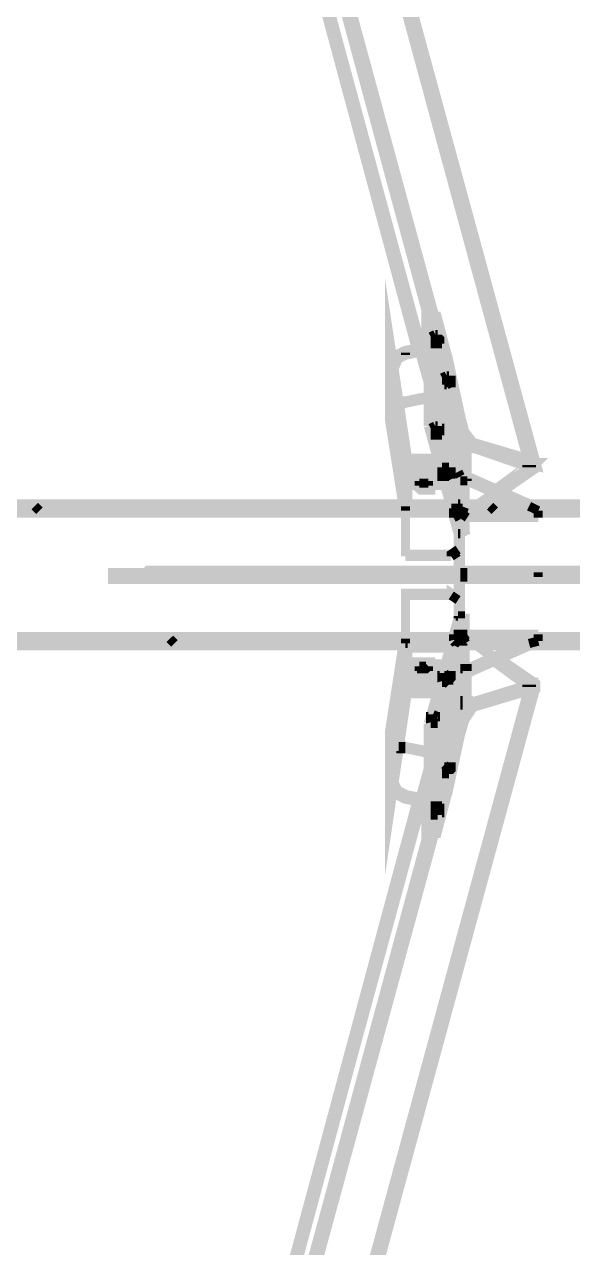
# Model space of a CAD drawing. Extents: x 0.1 to 11.6, y 0.3 to 16.2.
# Drawn here: x 8.611 to 9.01, y 11.603 to 12.494 of the extents above; entities that cross this region are included whole.
import ezdxf

# ---------------------------------------------------------------- set-up
doc = ezdxf.new("R2010")
doc.units = 0
doc.header["$MEASUREMENT"] = 0

msp = doc.modelspace()

# ---------------------------------------------------------------- linework, layer by layer
at = {"color": 0}
for points, const_width in [([(8.90831, 12.28), (8.56332, 13.5483), (8.61664, 13.5133)], 0.01), ([(8.56168, 13.5483), (8.61501, 13.5117), (8.97835, 12.1733)], 0.006667), ([(8.98167, 12.1733), (8.61833, 13.5117), (8.61664, 13.5133), (8.98167, 12.175), (8.93668, 12.1883)], 0.01), ([(8.97835, 12.1733), (8.61501, 13.5117)], 0.006667), ([(8.98167, 12.1717), (8.61664, 13.51), (8.61833, 13.51), (8.61833, 13.5117)], 0.006667), ([(8.97999, 12.1733), (8.61664, 13.5117)], 0.006667), ([(8.56332, 13.4967), (8.93332, 12.1367), (8.95503, 12.1533)], 0.006667), ([(8.90668, 12.28), (8.78836, 12.7167), (8.78836, 12.665), (8.89833, 12.2567)], 0.01), ([(8.905, 12.2584), (8.905, 12.2783), (8.91336, 12.2483), (8.92665, 12.1867), (8.92665, 12.185), (8.92665, 12.1433), (8.92833, 12.1433)], 0.01), ([(8.87831, 12.245), (8.87831, 12.2433), (8.87831, 12.2416), (8.87831, 12.2433), (8.88835, 12.1767), (8.88835, 12.1667)], 0.01), ([(8.905, 12.2783), (8.90831, 12.28), (8.91667, 12.2483), (8.92833, 12.1867), (8.92833, 12.185), (8.92833, 12.1433)], 0.01), ([(8.91835, 12.2483), (8.91, 12.28), (8.90831, 12.28), (8.91667, 12.2483), (8.92833, 12.1867)], 0.01), ([(8.92833, 12.1233), (8.90831, 12.2017), (8.90831, 12.28), (8.90831, 12.2017), (8.905, 12.2017)], 0.006667), ([(8.93001, 12.195), (8.90668, 12.28)], 0.006667), ([(8.90831, 12.2017), (8.91, 12.2017), (8.91, 12.28)], 0.006667), ([(8.92333, 12.2217), (8.90831, 12.28)], 0.006667), ([(8.87831, 12.2067), (8.87831, 12.2083), (8.88835, 12.1433)], 0.01), ([(8.91, 12.2683), (8.90668, 12.2667)], 0.006667), ([(8.91168, 12.2683), (8.91, 12.2683)], 0.006667), ([(8.92665, 12.1867), (8.92665, 12.18), (8.905, 12.2584), (8.88835, 12.255), (8.88167, 12.2517), (8.87831, 12.2433)], 0.01), ([(8.88835, 12.1767), (8.88835, 12.1783), (8.92665, 12.1783), (8.905, 12.2567), (8.88835, 12.2533), (8.88167, 12.25), (8.87831, 12.2433)], 0.006667), ([(8.905, 12.2584), (8.905, 12.2567), (8.905, 12.2233), (8.88835, 12.22)], 0.006667), ([(8.88835, 12.255), (8.88835, 12.2533)], 0.006667), ([(8.89833, 12.2567), (8.93164, 12.1383), (8.93332, 12.1367)], 0.006667), ([(8.90831, 12.2617), (8.91168, 12.2617)], 0.006667), ([(8.91168, 12.2617), (8.91336, 12.2617)], 0.006667), ([(8.92833, 12.1867), (8.93164, 12.1867), (8.91835, 12.2483), (8.91667, 12.2483), (8.91336, 12.2483)], 0.01), ([(8.87831, 12.2416), (8.88835, 12.175)], 0.01), ([(8.92665, 12.145), (8.905, 12.2233), (8.905, 12.2217)], 0.006667), ([(8.91835, 12.2383), (8.91499, 12.2367)], 0.006667), ([(8.91997, 12.2383), (8.91835, 12.2383)], 0.006667), ([(8.91667, 12.2317), (8.91835, 12.2317)], 0.006667), ([(8.91835, 12.2317), (8.92165, 12.2333)], 0.006667), ([(8.87831, 12.2083), (8.88167, 12.215), (8.88835, 12.2183), (8.88835, 12.22), (8.88667, 12.22), (8.88499, 12.2183), (8.88336, 12.2183), (8.88336, 12.2167)], 0.006667), ([(8.92665, 12.1433), (8.905, 12.2217), (8.88835, 12.2183)], 0.006667), ([(8.905, 12.2017), (8.905, 12.2217)], 0.006667), ([(8.93001, 12.1967), (8.92333, 12.2217)], 0.01), ([(8.88336, 12.2167), (8.87999, 12.2133), (8.87831, 12.2083)], 0.01), ([(8.87831, 12.21), (8.87831, 12.2083), (8.87831, 12.2067), (8.88835, 12.1433)], 0.01), ([(8.92665, 12.1233), (8.905, 12.2017)], 0.006667), ([(8.91, 12.2017), (8.90668, 12.2)], 0.006667), ([(8.90831, 12.2017), (8.92833, 12.125), (8.92665, 12.1233)], 0.006667), ([(8.91, 12.2017), (8.93164, 12.125), (8.92833, 12.1233)], 0.006667), ([(8.91168, 12.2017), (8.91, 12.2017)], 0.006667), ([(8.90831, 12.195), (8.91168, 12.195)], 0.006667), ([(8.91168, 12.195), (8.91336, 12.195)], 0.006667), ([(8.92833, 12.1867), (8.92833, 12.1233)], 0.006667), ([(8.92833, 12.1867), (8.92833, 12.125), (8.92833, 12.1233)], 0.006667), ([(8.93164, 12.1867), (8.93164, 12.1634)], 0.01), ([(8.935, 12.1883), (8.97835, 12.1733), (8.97999, 12.1733), (8.97835, 12.1717), (8.95335, 12.1533)], 0.01), ([(8.92665, 12.175), (8.88835, 12.175)], 0.006667), ([(8.92665, 12.1233), (8.92665, 12.18)], 0.006667), ([(8.95503, 12.1533), (8.98167, 12.1717), (8.98167, 12.1733), (8.98167, 12.175)], 0.01), ([(8.97835, 12.1717), (8.97835, 12.1733)], 0.01), ([(8.91835, 12.1717), (8.91499, 12.1717)], 0.006667), ([(8.91667, 12.165), (8.91835, 12.165)], 0.006667), ([(8.91997, 12.1717), (8.91835, 12.1717)], 0.006667), ([(8.91835, 12.165), (8.92165, 12.1667)], 0.006667), ([(8.92833, 12.165), (8.92665, 12.1683)], 0.006667), ([(8.97835, 12.1433), (8.93332, 12.1634), (8.92833, 12.1634)], 0.01), ([(8.88835, 12.16), (8.88835, 12.1433)], 0.01), ([(8.89833, 12.16), (8.89833, 12.1583), (8.90001, 12.1567), (8.90169, 12.1567), (8.90332, 12.1567), (8.905, 12.1567), (8.905, 12.1583), (8.905, 12.16)], 0.01), ([(8.89833, 12.1617), (8.89833, 12.1583)], 0.006667), ([(8.905, 12.16), (8.90332, 12.16), (8.90169, 12.16), (8.90001, 12.16), (8.89833, 12.16)], 0.006667), ([(8.905, 12.1583), (8.905, 12.1617)], 0.006667), ([(8.93332, 12.1617), (8.92833, 12.1617)], 0.006667), ([(8.93164, 12.1634), (8.93164, 12.125)], 0.006667), ([(8.93332, 12.1634), (8.93332, 12.1617)], 0.006667), ([(8.98503, 12.1383), (8.93332, 12.1617)], 0.006667), ([(8.95335, 12.1533), (8.93164, 12.1383)], 0.006667), ([(9.61165, 12.1433), (8.09668, 12.1433), (8.09668, 12.14)], 0.01), ([(8.09668, 12.14), (9.61165, 12.14)], 0.01), ([(8.62169, 12.14), (8.61833, 12.1433)], 0.006667), ([(8.88835, 12.145), (8.92665, 12.145)], 0.006667), ([(8.88835, 12.1433), (8.88835, 12.1417)], 0.006667), ([(8.88835, 12.1433), (8.88835, 12.14)], 0.006667), ([(8.88835, 12.1433), (8.88835, 12.1417)], 0.006667), ([(8.88835, 12.1417), (8.88835, 12.1083)], 0.006667), ([(8.88835, 12.1417), (8.92665, 12.1417)], 0.006667), ([(8.92503, 12.1417), (8.92333, 12.1417)], 0.006667), ([(8.92665, 12.1433), (8.92833, 12.1433)], 0.01), ([(8.92833, 12.1417), (8.92503, 12.1417)], 0.006667), ([(8.92665, 12.0433), (8.92665, 12.045), (8.92665, 12.0467), (8.92665, 12.0483), (8.92665, 12.05), (8.92665, 12.0517), (8.92665, 12.0533), (8.92665, 12.055), (8.92665, 12.0566), (8.92665, 12.0583), (8.92665, 12.06), (8.92665, 12.0617), (8.92665, 12.0633), (8.92665, 12.0667), (8.92665, 12.0684), (8.92665, 12.07), (8.92665, 12.0733), (8.92665, 12.075), (8.92665, 12.0783), (8.92665, 12.08), (8.92665, 12.0833), (8.92665, 12.085), (8.92665, 12.0883), (8.92665, 12.09), (8.92665, 12.0933), (8.92665, 12.095), (8.92665, 12.0983), (8.92665, 12.1), (8.92665, 12.1033), (8.92665, 12.105), (8.92665, 12.1083), (8.92665, 12.11), (8.92665, 12.1133), (8.92665, 12.115), (8.92665, 12.1183), (8.92665, 12.12), (8.92665, 12.1217), (8.92665, 12.1233), (8.92665, 12.1267), (8.92665, 12.1283), (8.92665, 12.13), (8.92665, 12.1317), (8.92665, 12.1334), (8.92665, 12.135), (8.92665, 12.1367), (8.92665, 12.1383), (8.92665, 12.14), (8.92665, 12.1417), (8.92665, 12.1433)], 0.006667), ([(8.92833, 12.0433), (8.92833, 12.045), (8.92833, 12.0467), (8.92833, 12.0483), (8.92833, 12.05), (8.92833, 12.0517), (8.92833, 12.0533), (8.92833, 12.055), (8.92833, 12.0566), (8.92833, 12.0583), (8.92833, 12.06), (8.92833, 12.0617), (8.92833, 12.0633), (8.92833, 12.0667), (8.92833, 12.0684), (8.92833, 12.07), (8.92833, 12.0733), (8.92833, 12.075), (8.92833, 12.0783), (8.92833, 12.08), (8.92833, 12.0833), (8.92833, 12.085), (8.92833, 12.0883), (8.92833, 12.09), (8.92833, 12.0933), (8.92833, 12.095), (8.92833, 12.0983), (8.92833, 12.1), (8.92833, 12.1033), (8.92833, 12.105), (8.92833, 12.1083), (8.92833, 12.11), (8.92833, 12.1133), (8.92833, 12.115), (8.92833, 12.1183), (8.92833, 12.12), (8.92833, 12.1217), (8.92833, 12.1233), (8.92833, 12.1267), (8.92833, 12.1283), (8.92833, 12.13), (8.92833, 12.1317), (8.92833, 12.1334), (8.92833, 12.135), (8.92833, 12.1367), (8.92833, 12.1383), (8.92833, 12.14), (8.92833, 12.1417), (8.92833, 12.1433)], 0.006667), ([(8.92833, 12.14), (8.93332, 12.1383)], 0.006667), ([(8.92833, 12.1383), (8.93332, 12.135)], 0.006667), ([(8.98503, 12.1383), (8.93332, 12.1383), (8.93332, 12.135)], 0.006667), ([(8.95335, 12.14), (8.94997, 12.1433)], 0.006667), ([(8.98503, 12.14), (8.97835, 12.1433)], 0.006667), ([(8.98503, 12.14), (8.98503, 12.1383), (8.98503, 12.135)], 0.006667), ([(8.92333, 12.135), (8.92665, 12.1367)], 0.006667), ([(8.92665, 12.1367), (8.92833, 12.1367)], 0.006667), ([(8.93332, 12.135), (8.98503, 12.135)], 0.006667), ([(8.92833, 12.1233), (8.92665, 12.1233)], 0.006667), ([(8.92165, 12.1067), (8.92165, 12.1083), (8.92665, 12.1117)], 0.006667), ([(8.88835, 12.1067), (8.88835, 12.1083), (8.92165, 12.1083)], 0.006667), ([(8.88835, 12.1067), (8.92165, 12.1067)], 0.006667), ([(8.92165, 12.1067), (8.92665, 12.11)], 0.006667), ([(8.79833, 12.0917), (9.28999, 12.0917), (9.28999, 12.0933), (9.28999, 12.095), (8.79833, 12.095)], 0.01), ([(8.92833, 12.095), (8.93332, 12.095)], 0.006667), ([(8.98503, 12.095), (8.93332, 12.095), (8.93332, 12.0917)], 0.006667), ([(8.98503, 12.095), (8.98503, 12.0917)], 0.006667), ([(8.905, 11.985), (8.90831, 11.9833), (8.92833, 12.0617), (8.92833, 12)], 0.006667), ([(8.92833, 12.0917), (8.93332, 12.0917)], 0.006667), ([(8.93332, 12.0917), (8.98503, 12.0917)], 0.006667), ([(8.92165, 12.08), (8.88835, 12.08), (8.88835, 12.0783)], 0.006667), ([(8.88835, 12.045), (8.88835, 12.0783)], 0.006667), ([(8.88835, 12.0783), (8.92165, 12.0783)], 0.006667), ([(8.92665, 12.0767), (8.92165, 12.08), (8.92165, 12.0783)], 0.006667), ([(8.92165, 12.0783), (8.92665, 12.075)], 0.006667), ([(8.92665, 12.0617), (8.905, 11.985)], 0.006667), ([(8.93164, 12.0617), (8.91, 11.9833), (8.90831, 11.9833), (8.92833, 12.0617), (8.92665, 12.0617)], 0.006667), ([(8.92665, 12.0633), (8.92833, 12.0633), (8.92833, 12.0617)], 0.006667), ([(8.92665, 12.0633), (8.92665, 12.0617)], 0.006667), ([(8.92665, 12.005), (8.92665, 12.0617)], 0.006667), ([(8.93164, 12.0233), (8.93164, 12.0617), (8.92833, 12.0617)], 0.006667), ([(8.92833, 12), (8.92833, 12.0617)], 0.006667), ([(8.89833, 11.9283), (8.93164, 12.0483), (8.95335, 12.0317)], 0.006667), ([(8.92665, 12.05), (8.92333, 12.05)], 0.006667), ([(8.92833, 12.05), (8.92665, 12.05)], 0.006667), ([(8.92833, 12.0467), (8.93332, 12.05)], 0.006667), ([(8.98503, 12.05), (8.93332, 12.05), (8.93332, 12.0483)], 0.006667), ([(8.98503, 12.05), (8.98503, 12.0483)], 0.006667), ([(9.61165, 12.0467), (8.09668, 12.0467), (8.09668, 12.0433), (9.61165, 12.0433)], 0.01), ([(8.56332, 10.69), (8.93332, 12.0483), (8.93164, 12.0483)], 0.006667), ([(8.72, 12.0433), (8.71669, 12.0467)], 0.006667), ([(8.88835, 12.0433), (8.87831, 11.9783), (8.87831, 11.975)], 0.01), ([(8.87831, 11.9783), (8.87831, 11.9767), (8.88835, 12.0433)], 0.01), ([(8.88835, 12.0433), (8.88835, 12.0267)], 0.01), ([(8.88835, 12.0433), (8.88835, 12.0467)], 0.006667), ([(8.88835, 12.0433), (8.88835, 12.045)], 0.006667), ([(8.92665, 12.0433), (8.88835, 12.0433)], 0.006667), ([(8.88835, 12.0433), (8.88997, 12.0433)], 0.006667), ([(8.91835, 11.9383), (8.91, 11.9067), (8.90831, 11.9067), (8.91667, 11.9383), (8.91336, 11.9383), (8.92665, 12), (8.92665, 12.0017), (8.92665, 12.0417), (8.92833, 12.0417), (8.92833, 12.0017), (8.92833, 12), (8.91667, 11.9383), (8.90831, 11.9067), (8.905, 11.9067)], 0.01), ([(8.92665, 12.0433), (8.905, 11.965)], 0.006667), ([(8.92333, 12.045), (8.92503, 12.0433)], 0.006667), ([(8.92665, 12.0417), (8.92665, 12.0433)], 0.01), ([(8.92503, 12.045), (8.92833, 12.0433)], 0.006667), ([(8.92833, 12.0417), (8.92833, 12.0433)], 0.01), ([(8.97835, 12.0433), (8.93332, 12.0233), (8.92833, 12.0233)], 0.01), ([(8.92833, 12.045), (8.93332, 12.0483)], 0.006667), ([(8.95503, 12.0317), (8.93332, 12.0483)], 0.006667), ([(8.93332, 12.0483), (8.98503, 12.0483)], 0.006667), ([(8.98503, 12.0467), (8.93332, 12.025)], 0.006667), ([(8.98503, 12.045), (8.97835, 12.0433)], 0.006667), ([(8.98503, 12.0483), (8.98503, 12.045)], 0.006667), ([(8.92665, 12), (8.92665, 12.005), (8.905, 11.9283), (8.88835, 11.9316), (8.88167, 11.935), (8.87831, 11.9417)], 0.01), ([(8.88835, 12.04), (8.92665, 12.04), (8.905, 11.9633)], 0.006667), ([(8.95335, 12.0317), (8.97835, 12.0133), (8.97999, 12.0133), (8.97999, 12.0117), (8.97835, 12.0117), (8.935, 11.9983)], 0.01), ([(8.93668, 11.9983), (8.98167, 12.0117), (8.98167, 12.0133), (8.95503, 12.0317)], 0.01), ([(8.905, 12.0267), (8.905, 12.0283), (8.90332, 12.0283), (8.90169, 12.0283), (8.90001, 12.0283), (8.89833, 12.0283), (8.89833, 12.0267)], 0.01), ([(8.89833, 12.0267), (8.90001, 12.0267), (8.90001, 12.025), (8.90169, 12.025)], 0.006667), ([(8.89833, 12.0267), (8.89833, 12.0233)], 0.006667), ([(8.90169, 12.025), (8.90332, 12.025), (8.905, 12.0267)], 0.006667), ([(8.905, 12.0233), (8.905, 12.0267)], 0.006667), ([(8.93332, 12.0233), (8.93332, 12.025), (8.92833, 12.025)], 0.006667), ([(8.93164, 12.0233), (8.93164, 12)], 0.01), ([(8.88835, 12.0183), (8.88835, 12.01), (8.87831, 11.9417), (8.87831, 11.9434), (8.87831, 11.94)], 0.01), ([(8.91499, 12.015), (8.91835, 12.015)], 0.006667), ([(8.91835, 12.02), (8.91667, 12.0217)], 0.006667), ([(8.92165, 12.02), (8.91835, 12.02)], 0.006667), ([(8.91835, 12.015), (8.91997, 12.0133)], 0.006667), ([(8.97835, 12.0117), (8.97835, 12.0133)], 0.01), ([(8.97835, 12.0117), (8.61501, 10.675), (8.56168, 10.6883)], 0.006667), ([(8.97835, 12.0117), (8.61501, 10.6733)], 0.006667), ([(8.98167, 12.0133), (8.61664, 10.6767)], 0.006667), ([(8.61664, 10.675), (8.97999, 12.0133)], 0.006667), ([(8.83003, 11.455), (8.98167, 12.0117)], 0.01), ([(8.83003, 11.455), (8.98167, 12.0117)], 0.01), ([(8.87831, 11.9434), (8.88835, 12.0117)], 0.01), ([(8.88835, 12.01), (8.88835, 12.0067), (8.92665, 12.0067)], 0.006667), ([(8.88835, 12.01), (8.92665, 12.01)], 0.006667), ([(8.92665, 12.0067), (8.905, 11.93), (8.905, 11.9283)], 0.006667), ([(8.92833, 12), (8.93001, 12)], 0.01), ([(8.93001, 11.9916), (8.90668, 11.9067)], 0.006667), ([(8.91168, 11.99), (8.90831, 11.9916)], 0.006667), ([(8.91336, 11.99), (8.91168, 11.99)], 0.006667), ([(8.93001, 11.9883), (8.92333, 11.965)], 0.01), ([(8.87831, 11.9767), (8.87999, 11.9717), (8.88336, 11.9683)], 0.01), ([(8.87831, 11.9783), (8.88167, 11.9717), (8.88835, 11.9683), (8.88835, 11.9667)], 0.006667), ([(8.905, 11.9633), (8.905, 11.965), (8.905, 11.985)], 0.006667), ([(8.90668, 11.985), (8.91, 11.985)], 0.006667), ([(8.91, 11.985), (8.91168, 11.985)], 0.006667), ([(8.91, 11.9067), (8.91, 11.9833)], 0.006667), ([(8.88835, 11.9667), (8.88667, 11.9667), (8.88499, 11.9667), (8.88499, 11.9683), (8.88336, 11.9683)], 0.006667), ([(8.905, 11.965), (8.88835, 11.9683)], 0.006667), ([(8.905, 11.9633), (8.88835, 11.9667)], 0.006667), ([(8.905, 11.9633), (8.905, 11.93), (8.88835, 11.9333)], 0.006667), ([(8.92333, 11.965), (8.90831, 11.9067)], 0.006667), ([(8.91835, 11.9533), (8.91667, 11.955)], 0.006667), ([(8.92165, 11.9533), (8.91835, 11.9533)], 0.006667), ([(8.87831, 11.9434), (8.88167, 11.9367), (8.88835, 11.9333), (8.88835, 11.9316)], 0.006667), ([(8.91499, 11.9483), (8.91835, 11.9483)], 0.006667), ([(8.91835, 11.9483), (8.91997, 11.9483)], 0.006667), ([(8.91336, 11.9383), (8.905, 11.9067), (8.905, 11.9283)], 0.01), ([(8.90668, 11.9067), (8.78836, 11.47), (8.78836, 11.52), (8.89833, 11.9283)], 0.01), ([(8.91168, 11.925), (8.90831, 11.925)], 0.006667), ([(8.91336, 11.9233), (8.91168, 11.925)], 0.006667), ([(8.90668, 11.9183), (8.91, 11.9183)], 0.006667), ([(8.91, 11.9183), (8.91168, 11.9183)], 0.006667), ([(8.90831, 11.9067), (8.785, 11.455)], 0.01)]:
    msp.add_lwpolyline(points, dxfattribs=dict(at, const_width=const_width))
for points, const_width in [([(8.90668, 12.265), (8.90668, 12.2633), (8.90668, 12.2617), (8.90831, 12.2617), (8.90831, 12.2633), (8.90831, 12.265), (8.90668, 12.265), (8.90668, 12.2667), (8.90668, 12.265)], 0.01), ([(8.91168, 12.2617), (8.91, 12.2617), (8.91, 12.2633), (8.91, 12.265), (8.91, 12.2667), (8.91, 12.2683), (8.91, 12.2667), (8.91, 12.265), (8.91, 12.2633), (8.91168, 12.2633), (8.91168, 12.2617)], 0.006667), ([(8.91168, 12.2617), (8.91168, 12.2633), (8.91, 12.2633), (8.91, 12.265), (8.91, 12.2667), (8.91, 12.2683), (8.91, 12.2667), (8.91, 12.265), (8.91, 12.2633), (8.91, 12.2617), (8.91168, 12.2617)], 0.006667), ([(8.91336, 12.2633), (8.91336, 12.2617), (8.91336, 12.2633), (8.91168, 12.2633), (8.91168, 12.265), (8.91168, 12.2667), (8.91168, 12.2683), (8.91168, 12.2667), (8.91336, 12.265), (8.91336, 12.2633)], 0.006667), ([(8.91499, 12.2367), (8.91499, 12.235), (8.91499, 12.2333), (8.91499, 12.2317), (8.91667, 12.2317), (8.91667, 12.2333), (8.91499, 12.235), (8.91499, 12.2367)], 0.01), ([(8.91835, 12.2333), (8.91835, 12.2317), (8.91835, 12.2333), (8.91835, 12.235), (8.91835, 12.2367), (8.91835, 12.2383), (8.91835, 12.2367), (8.91835, 12.235), (8.91835, 12.2333)], 0.006667), ([(8.91835, 12.2317), (8.91835, 12.2333), (8.91835, 12.235), (8.91835, 12.2367), (8.91835, 12.2383), (8.91835, 12.2367), (8.91835, 12.235), (8.91835, 12.2333), (8.91835, 12.2317)], 0.006667), ([(8.92165, 12.2333), (8.91997, 12.2333), (8.91997, 12.235), (8.91997, 12.2367), (8.91997, 12.2383), (8.91997, 12.2367), (8.91997, 12.235), (8.92165, 12.235), (8.92165, 12.2333)], 0.006667), ([(8.91168, 12.195), (8.91, 12.195), (8.91, 12.1967), (8.91, 12.1983), (8.91, 12.2), (8.91, 12.2017), (8.91, 12.2), (8.91, 12.1983), (8.91, 12.1967), (8.91168, 12.1967), (8.91168, 12.195)], 0.006667), ([(8.91168, 12.195), (8.91168, 12.1967), (8.91, 12.1967), (8.91, 12.1983), (8.91, 12.2), (8.91, 12.2017), (8.91, 12.2), (8.91, 12.1983), (8.91, 12.1967), (8.91, 12.195), (8.91168, 12.195)], 0.006667), ([(8.91336, 12.1967), (8.91336, 12.195), (8.91336, 12.1967), (8.91168, 12.1967), (8.91168, 12.1983), (8.91168, 12.2), (8.91168, 12.2017), (8.91168, 12.2), (8.91336, 12.2), (8.91336, 12.1983), (8.91336, 12.1967)], 0.006667), ([(8.93001, 12.1967), (8.93668, 12.1883), (8.935, 12.1883), (8.93001, 12.195), (8.93001, 12.1967)], 0.01), ([(8.90668, 12.1983), (8.90668, 12.1967), (8.90831, 12.195), (8.90831, 12.1967), (8.90831, 12.1983), (8.90668, 12.1983), (8.90668, 12.2), (8.90668, 12.1983)], 0.006667), ([(8.88835, 12.16), (8.88835, 12.1667), (8.92665, 12.1667), (8.92665, 12.16), (8.88835, 12.16)], 0.01), ([(8.91499, 12.17), (8.91499, 12.1683), (8.91499, 12.1667), (8.91499, 12.165), (8.91667, 12.165), (8.91667, 12.1667), (8.91499, 12.1683), (8.91499, 12.17), (8.91499, 12.1717), (8.91499, 12.17)], 0.006667), ([(8.91835, 12.1667), (8.91835, 12.165), (8.91835, 12.1667), (8.91835, 12.1683), (8.91835, 12.17), (8.91835, 12.1717), (8.91835, 12.17), (8.91835, 12.1683), (8.91835, 12.1667)], 0.006667), ([(8.91835, 12.165), (8.91835, 12.1667), (8.91835, 12.1683), (8.91835, 12.17), (8.91835, 12.1717), (8.91835, 12.17), (8.91835, 12.1683), (8.91835, 12.1667), (8.91835, 12.165)], 0.006667), ([(8.92165, 12.1667), (8.91997, 12.1667), (8.91997, 12.1683), (8.91997, 12.17), (8.91997, 12.1717), (8.91997, 12.17), (8.91997, 12.1683), (8.92165, 12.1683), (8.92165, 12.1667)], 0.006667), ([(8.90169, 12.16), (8.90332, 12.16), (8.905, 12.16), (8.905, 12.1617), (8.905, 12.1634), (8.90332, 12.1634), (8.90169, 12.1634), (8.90001, 12.1634), (8.89833, 12.1634), (8.89833, 12.1617), (8.89833, 12.16), (8.90001, 12.16), (8.90169, 12.16)], 0.006667), ([(8.92333, 12.14), (8.92333, 12.1383), (8.92333, 12.1367), (8.92333, 12.135), (8.92333, 12.1367), (8.92333, 12.1383), (8.92333, 12.14), (8.92333, 12.1417), (8.92333, 12.14)], 0.006667), ([(8.93001, 12.1367), (8.92833, 12.1367), (8.92833, 12.1383), (8.92833, 12.14), (8.92833, 12.1417), (8.92833, 12.14), (8.92833, 12.1383), (8.93001, 12.1367)], 0.006667), ([(8.92665, 12.1367), (8.92665, 12.1383), (8.92665, 12.14), (8.92503, 12.14), (8.92503, 12.1417), (8.92665, 12.1417), (8.92665, 12.14), (8.92665, 12.1383), (8.92665, 12.1367)], 0.006667), ([(8.92665, 12.1367), (8.92665, 12.1383), (8.92665, 12.14), (8.92665, 12.1417), (8.92503, 12.1417), (8.92503, 12.14), (8.92665, 12.14), (8.92665, 12.1383), (8.92665, 12.1367)], 0.006667), ([(8.92503, 12.0933), (8.92333, 12.0933), (8.92165, 12.0933), (8.91997, 12.0933), (8.91835, 12.0933), (8.91667, 12.0933), (8.91499, 12.0933), (8.91336, 12.0933), (8.91168, 12.0933), (8.91, 12.0933), (8.90831, 12.0933), (8.90668, 12.0933), (8.905, 12.0933), (8.90169, 12.0933), (8.90001, 12.0933), (8.89665, 12.0933), (8.89501, 12.095), (8.89165, 12.095), (8.88997, 12.095), (8.88667, 12.095), (8.88336, 12.095), (8.87999, 12.095), (8.87668, 12.095), (8.87332, 12.095), (8.87001, 12.095), (8.86664, 12.095), (8.86333, 12.095), (8.86003, 12.095), (8.85667, 12.095), (8.85335, 12.095), (8.84999, 12.095), (8.84668, 12.095), (8.84169, 12.095), (8.83832, 12.095), (8.83501, 12.095), (8.83003, 12.095), (8.82667, 12.095), (8.82335, 12.095), (8.81836, 12.095), (8.815, 12.095), (8.81, 12.095), (8.80664, 12.095), (8.80165, 12.095), (8.79833, 12.095), (8.79497, 12.095), (8.78999, 12.095), (8.78668, 12.095), (8.78168, 12.095), (8.77832, 12.095), (8.77501, 12.095), (8.77001, 12.095), (8.76665, 12.095), (8.76167, 12.095), (8.75836, 12.095), (8.75499, 12.095), (8.75168, 12.095), (8.74669, 12.095), (8.74333, 12.095), (8.74001, 12.095), (8.73665, 12.095), (8.73335, 12.095), (8.72999, 12.095), (8.72667, 12.095), (8.72331, 12.095), (8.72, 12.095), (8.71669, 12.095), (8.71332, 12.095), (8.71001, 12.095), (8.70833, 12.095), (8.70503, 12.095), (8.70167, 12.095), (8.69997, 12.0933), (8.69667, 12.0933), (8.69499, 12.0933), (8.69168, 12.0933), (8.69, 12.0933), (8.68832, 12.0933), (8.68668, 12.0933), (8.685, 12.0933), (8.68332, 12.0933), (8.68164, 12.0933), (8.68001, 12.0933), (8.67833, 12.0933), (8.67665, 12.0933), (8.67503, 12.0933), (8.67333, 12.0933), (8.67165, 12.0933), (8.67333, 12.0933), (8.67503, 12.0933), (8.67665, 12.0933), (8.67665, 12.0917), (8.67833, 12.0917), (8.68001, 12.0917), (8.68164, 12.0917), (8.68332, 12.0917), (8.685, 12.0917), (8.68668, 12.0917), (8.68832, 12.0917), (8.69, 12.0917), (8.69168, 12.0917), (8.69499, 12.0917), (8.69667, 12.0917), (8.69997, 12.0917), (8.70167, 12.0917), (8.70503, 12.0917), (8.70833, 12.0917), (8.71001, 12.0917), (8.71332, 12.0917), (8.71669, 12.0917), (8.72, 12.0917), (8.72331, 12.0917), (8.72667, 12.0917), (8.72999, 12.0917), (8.73335, 12.0917), (8.73665, 12.0917), (8.74001, 12.0917), (8.74333, 12.0917), (8.74669, 12.0917), (8.75168, 12.0917), (8.75499, 12.0917), (8.75836, 12.0917), (8.76167, 12.0917), (8.76665, 12.0917), (8.77001, 12.0917), (8.77501, 12.0917), (8.77832, 12.0917), (8.78168, 12.0917), (8.78668, 12.0917), (8.78999, 12.0917), (8.79497, 12.0917), (8.79833, 12.0917), (8.80165, 12.0917), (8.80664, 12.0917), (8.81, 12.0917), (8.815, 12.0917), (8.81836, 12.0917), (8.82335, 12.0917), (8.82667, 12.0917), (8.83003, 12.0917), (8.83501, 12.0917), (8.83832, 12.0917), (8.84169, 12.0917), (8.84668, 12.0917), (8.84999, 12.0917), (8.85335, 12.0917), (8.85667, 12.0917), (8.86003, 12.0917), (8.86333, 12.0917), (8.86664, 12.0917), (8.87001, 12.0917), (8.87332, 12.0917), (8.87668, 12.0917), (8.87999, 12.0917), (8.88336, 12.0917), (8.88667, 12.0917), (8.88997, 12.0917), (8.89165, 12.0917), (8.89501, 12.0917), (8.89665, 12.0917), (8.90001, 12.0917), (8.90169, 12.0917), (8.905, 12.0917), (8.90668, 12.0917), (8.90831, 12.0917), (8.91, 12.0917), (8.91168, 12.0917), (8.91336, 12.0917), (8.91499, 12.0917), (8.91667, 12.0917), (8.91835, 12.0917), (8.91997, 12.0917), (8.91997, 12.0933), (8.92165, 12.0933), (8.92333, 12.0933), (8.92503, 12.0933)], 0.01), ([(8.92665, 12.05), (8.92665, 12.0483), (8.92665, 12.0467), (8.92665, 12.045), (8.92503, 12.045), (8.92665, 12.0467), (8.92665, 12.0483), (8.92665, 12.05)], 0.006667), ([(8.92503, 12.045), (8.92665, 12.045), (8.92665, 12.0467), (8.92665, 12.0483), (8.92665, 12.05), (8.92665, 12.0483), (8.92665, 12.0467), (8.92503, 12.045)], 0.006667), ([(8.92333, 12.045), (8.92333, 12.0467), (8.92333, 12.0483), (8.92333, 12.05), (8.92333, 12.0483), (8.92333, 12.0467), (8.92333, 12.045)], 0.006667), ([(8.93001, 12.0483), (8.92833, 12.0483), (8.92833, 12.0467), (8.92833, 12.045), (8.92833, 12.0433), (8.92833, 12.045), (8.92833, 12.0467), (8.92833, 12.0483), (8.92833, 12.05), (8.93001, 12.05), (8.93001, 12.0483)], 0.006667), ([(8.92665, 12.0267), (8.92665, 12.0183), (8.88835, 12.0183), (8.88835, 12.0267), (8.92665, 12.0267)], 0.01), ([(8.90169, 12.0217), (8.905, 12.0233), (8.905, 12.025), (8.90169, 12.0267), (8.90001, 12.025), (8.89833, 12.0233), (8.90001, 12.0233), (8.90169, 12.0217)], 0.006667), ([(8.91499, 12.015), (8.91499, 12.0167), (8.91499, 12.0183), (8.91667, 12.0183), (8.91667, 12.02), (8.91667, 12.0217), (8.91667, 12.02), (8.91499, 12.02), (8.91499, 12.0183), (8.91499, 12.0167), (8.91499, 12.015)], 0.006667), ([(8.91835, 12.02), (8.91835, 12.0183), (8.91835, 12.0167), (8.91835, 12.015), (8.91835, 12.0167), (8.91835, 12.0183), (8.91835, 12.02)], 0.006667), ([(8.91835, 12.015), (8.91835, 12.0167), (8.91835, 12.0183), (8.91835, 12.02), (8.91835, 12.0183), (8.91835, 12.0167), (8.91835, 12.015)], 0.006667), ([(8.92165, 12.02), (8.92165, 12.0183), (8.91997, 12.0167), (8.91997, 12.015), (8.91997, 12.0133), (8.91997, 12.015), (8.91997, 12.0167), (8.91997, 12.0183), (8.91997, 12.02), (8.92165, 12.02)], 0.006667), ([(8.93164, 12), (8.92833, 12), (8.91667, 11.9383), (8.91835, 11.9383), (8.93164, 12)], 0.01), ([(8.93668, 11.9983), (8.935, 11.9983), (8.93001, 11.9916), (8.93001, 11.9883), (8.93668, 11.9983)], 0.01), ([(8.90668, 11.985), (8.90668, 11.9867), (8.90831, 11.9883), (8.90831, 11.99), (8.90831, 11.9916), (8.90831, 11.99), (8.90668, 11.99), (8.90668, 11.9883), (8.90668, 11.9867), (8.90668, 11.985)], 0.006667), ([(8.91168, 11.99), (8.91, 11.9883), (8.91, 11.9867), (8.91, 11.985), (8.91, 11.9867), (8.91, 11.9883), (8.91, 11.99), (8.91168, 11.99)], 0.006667), ([(8.91, 11.985), (8.91, 11.9867), (8.91, 11.9883), (8.91168, 11.99), (8.91, 11.99), (8.91, 11.9883), (8.91, 11.9867), (8.91, 11.985)], 0.006667), ([(8.91336, 11.99), (8.91336, 11.9883), (8.91336, 11.9867), (8.91168, 11.9867), (8.91168, 11.985), (8.91168, 11.9867), (8.91168, 11.9883), (8.91336, 11.99)], 0.006667), ([(8.90831, 11.9833), (8.90831, 11.9067), (8.90831, 11.9833)], 0.006667), ([(8.91499, 11.9483), (8.91499, 11.95), (8.91499, 11.9517), (8.91667, 11.9517), (8.91667, 11.9533), (8.91667, 11.955), (8.91499, 11.9533), (8.91499, 11.9517), (8.91499, 11.95), (8.91499, 11.9483)], 0.01), ([(8.91835, 11.9533), (8.91835, 11.9517), (8.91835, 11.95), (8.91835, 11.9483), (8.91835, 11.95), (8.91835, 11.9517), (8.91835, 11.9533)], 0.006667), ([(8.91835, 11.9483), (8.91835, 11.95), (8.91835, 11.9517), (8.91835, 11.9533), (8.91835, 11.9517), (8.91835, 11.95), (8.91835, 11.9483)], 0.006667), ([(8.92165, 11.9533), (8.92165, 11.9517), (8.91997, 11.95), (8.91997, 11.9483), (8.91997, 11.95), (8.91997, 11.9517), (8.91997, 11.9533), (8.92165, 11.9533)], 0.006667), ([(8.90668, 11.9183), (8.90668, 11.92), (8.90831, 11.9217), (8.90831, 11.9233), (8.90831, 11.925), (8.90831, 11.9233), (8.90668, 11.9233), (8.90668, 11.9217), (8.90668, 11.92), (8.90668, 11.9183)], 0.01), ([(8.91, 11.9183), (8.91, 11.92), (8.91, 11.9217), (8.91168, 11.9233), (8.91168, 11.925), (8.91, 11.9233), (8.91, 11.9217), (8.91, 11.92), (8.91, 11.9183)], 0.006667), ([(8.91168, 11.9233), (8.91, 11.9217), (8.91, 11.92), (8.91, 11.9183), (8.91, 11.92), (8.91, 11.9217), (8.91, 11.9233), (8.91, 11.925), (8.91168, 11.925), (8.91168, 11.9233)], 0.006667), ([(8.91336, 11.9233), (8.91336, 11.9217), (8.91336, 11.92), (8.91168, 11.92), (8.91168, 11.9183), (8.91168, 11.92), (8.91168, 11.9217), (8.91168, 11.9233), (8.91336, 11.9233)], 0.006667)]:
    msp.add_lwpolyline(points, close=True, dxfattribs=dict(at, const_width=const_width))

doc.saveas('drawing.dxf')
